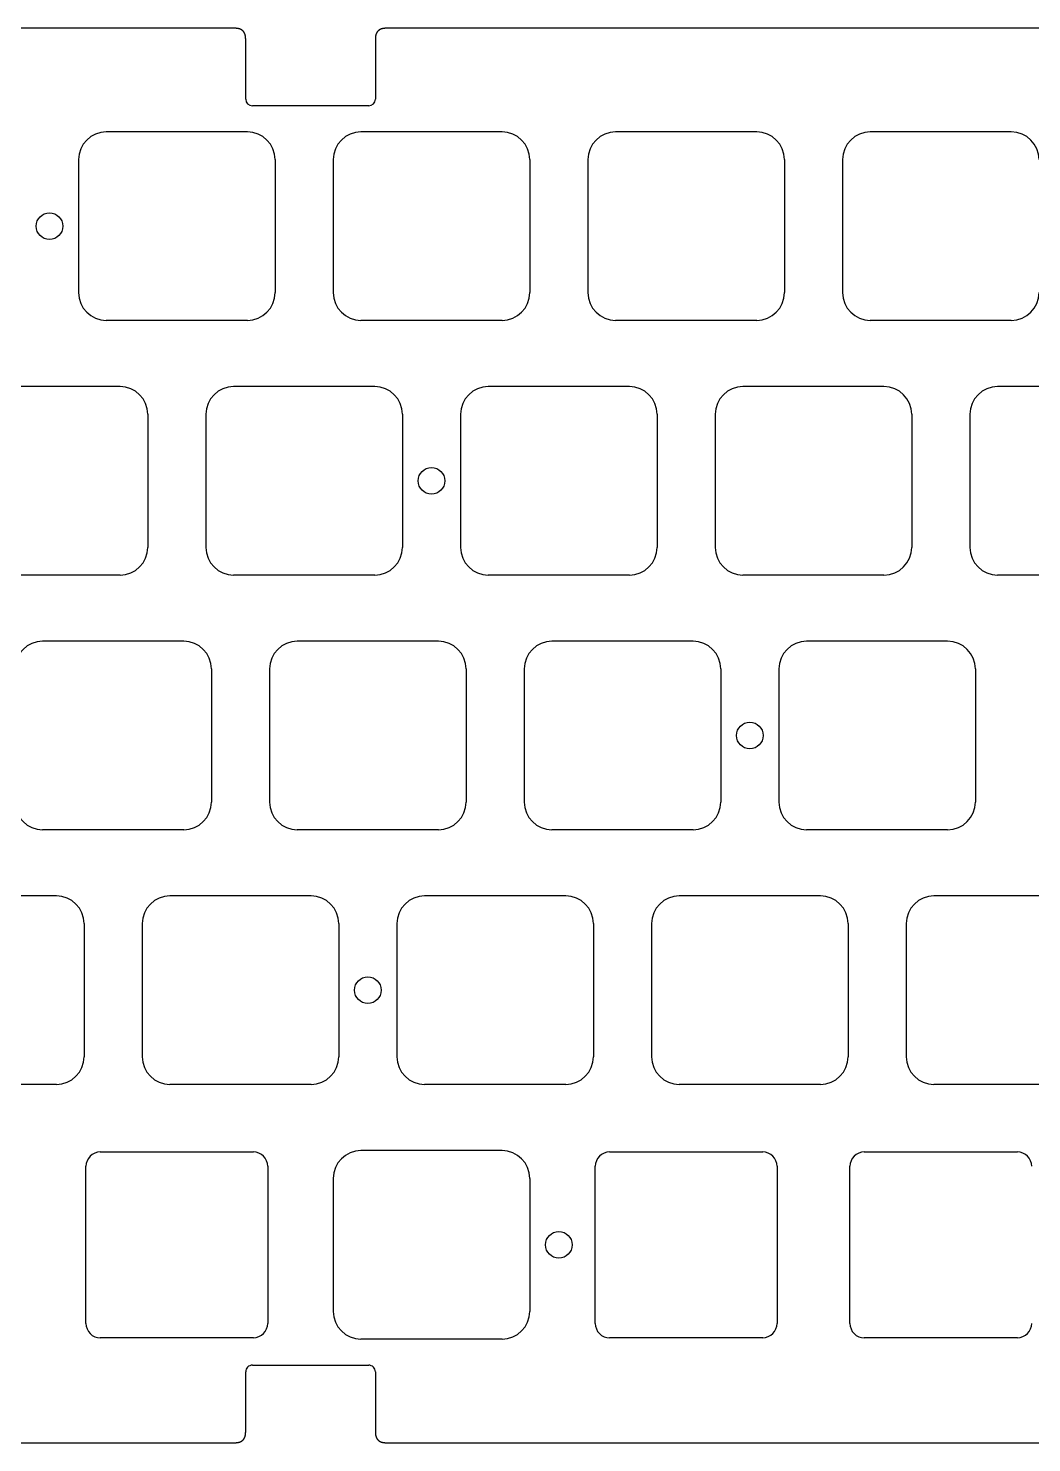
# Model space of a CAD drawing. Header units: millimetres. Extents: x -9 to 276, y -91 to 15.
# Drawn here: x 65.1 to 140.1, y -91 to 14.8 of the extents above; entities that cross this region are included whole.
import ezdxf

# ---------------------------------------------------------------- set-up
doc = ezdxf.new("R2010")
doc.units = ezdxf.units.MM
doc.layers.add('BLACK', color=7, linetype='CONTINUOUS')
doc.layers.add('Edge.Cuts', color=53, linetype='CONTINUOUS', true_color=0xc8a339)

msp = doc.modelspace()

# ---------------------------------------------------------------- linework, layer by layer
at = {"layer": 'BLACK', "linetype": 'Continuous'}
for p, q in [((70.475, -69.25), (81.925, -69.25)), ((100.525, -69.15), (89.974999, -69.15)), ((108.575, -69.25), (120.025, -69.25)), ((127.625, -69.25), (139.075, -69.25)), ((69.4, -82.075), (69.4, -70.325)), ((83, -70.325), (83, -82.075)), ((107.5, -82.075), (107.5, -70.325)), ((121.1, -70.325), (121.1, -82.075)), ((126.55, -82.075), (126.55, -70.325)), ((87.9, -71.225), (87.9, -81.175001)), ((102.6, -71.225), (102.6, -81.175)), ((81.925, -83.15), (70.475, -83.15)), ((100.525, -83.25), (89.975, -83.25)), ((120.025, -83.15), (108.575, -83.15)), ((139.075, -83.15), (127.625, -83.15))]:
    msp.add_line(p, q, dxfattribs=at)
at = {"layer": 'BLACK'}
msp.add_circle((104.775, -76.2), 1, dxfattribs=at)
for centre, radius, start, end in [((70.474999, -70.324999), 1.074999, 89.9999467, 180.0000533), ((81.925, -70.325), 1.075, 0, 90), ((89.975004, -71.225004), 2.075004, 90.00013806, 179.99988955), ((100.525, -71.225), 2.075, 0, 90), ((108.574999, -70.324999), 1.074999, 89.9999467, 180.0000533), ((120.025, -70.325), 1.075, 0, 90), ((127.624999, -70.324999), 1.074999, 89.9999467, 180.0000533), ((139.075, -70.325), 1.075, 0, 90), ((89.975002, -81.174998), 2.075002, 180.00008284, 269.99994478), ((100.525, -81.175), 2.075, 270, 0), ((70.474999, -82.075001), 1.074999, 179.9999467, 270.0000533), ((81.925, -82.075), 1.075, 270, 0), ((108.574999, -82.075001), 1.074999, 179.9999467, 270.0000533), ((120.025, -82.075), 1.075, 270, 0), ((127.624999, -82.075001), 1.074999, 179.9999467, 270.0000533), ((139.075, -82.075), 1.075, 270, 0)]:
    msp.add_arc(centre, radius, start, end, dxfattribs=at)
at = {"layer": 'Edge.Cuts', "linetype": 'CONTINUOUS'}
for p, q in [((80.549147, 14.8), (-2.451, 14.8)), ((80.556639, 14.799982), (80.549147, 14.8)), ((80.567794, 14.79989), (80.556639, 14.799982)), ((80.578832, 14.799719), (80.567794, 14.79989)), ((80.589753, 14.799471), (80.578832, 14.799719)), ((80.600558, 14.799146), (80.589753, 14.799471)), ((80.61125, 14.798746), (80.600558, 14.799146)), ((80.621828, 14.79827), (80.61125, 14.798746)), ((80.632294, 14.797719), (80.621828, 14.79827)), ((80.642649, 14.797096), (80.632294, 14.797719)), ((80.652894, 14.796399), (80.642649, 14.797096)), ((80.66303, 14.79563), (80.652894, 14.796399)), ((80.673058, 14.79479), (80.66303, 14.79563)), ((80.68298, 14.793879), (80.673058, 14.79479)), ((80.692795, 14.792898), (80.68298, 14.793879)), ((80.702507, 14.791848), (80.692795, 14.792898)), ((80.712114, 14.790729), (80.702507, 14.791848)), ((80.721619, 14.789543), (80.712114, 14.790729)), ((80.731022, 14.788289), (80.721619, 14.789543)), ((80.740325, 14.786968), (80.731022, 14.788289)), ((80.749528, 14.785582), (80.740325, 14.786968)), ((80.758632, 14.78413), (80.749528, 14.785582)), ((80.767639, 14.782613), (80.758632, 14.78413)), ((80.776549, 14.781032), (80.767639, 14.782613)), ((80.785364, 14.779387), (80.776549, 14.781032)), ((80.794084, 14.777679), (80.785364, 14.779387)), ((80.80271, 14.775909), (80.794084, 14.777679)), ((80.811244, 14.774076), (80.80271, 14.775909)), ((80.819686, 14.772182), (80.811244, 14.774076)), ((80.828037, 14.770227), (80.819686, 14.772182)), ((80.836299, 14.768212), (80.828037, 14.770227)), ((80.844471, 14.766136), (80.836299, 14.768212)), ((80.852555, 14.764001), (80.844471, 14.766136)), ((80.860552, 14.761806), (80.852555, 14.764001)), ((80.868463, 14.759553), (80.860552, 14.761806)), ((80.876289, 14.757242), (80.868463, 14.759553)), ((80.88403, 14.754872), (80.876289, 14.757242)), ((80.891688, 14.752446), (80.88403, 14.754872)), ((80.899263, 14.749961), (80.891688, 14.752446)), ((80.906756, 14.74742), (80.899263, 14.749961)), ((80.914168, 14.744823), (80.906756, 14.74742)), ((80.9215, 14.742169), (80.914168, 14.744823)), ((80.928753, 14.73946), (80.9215, 14.742169)), ((80.935927, 14.736695), (80.928753, 14.73946)), ((80.943023, 14.733874), (80.935927, 14.736695)), ((80.950043, 14.730999), (80.943023, 14.733874)), ((80.956987, 14.728069), (80.950043, 14.730999)), ((80.963855, 14.725084), (80.956987, 14.728069)), ((80.970649, 14.722045), (80.963855, 14.725084)), ((80.977368, 14.718951), (80.970649, 14.722045)), ((80.984015, 14.715804), (80.977368, 14.718951)), ((80.99059, 14.712603), (80.984015, 14.715804)), ((80.997093, 14.709348), (80.99059, 14.712603)), ((81.003525, 14.706039), (80.997093, 14.709348)), ((81.009887, 14.702677), (81.003525, 14.706039)), ((81.016179, 14.699261), (81.009887, 14.702677)), ((81.022403, 14.695792), (81.016179, 14.699261)), ((81.028559, 14.69227), (81.022403, 14.695792)), ((81.034647, 14.688695), (81.028559, 14.69227)), ((81.040668, 14.685066), (81.034647, 14.688695)), ((81.046624, 14.681385), (81.040668, 14.685066)), ((81.052513, 14.67765), (81.046624, 14.681385)), ((81.058338, 14.673862), (81.052513, 14.67765)), ((81.064098, 14.67002), (81.058338, 14.673862)), ((81.069795, 14.666125), (81.064098, 14.67002)), ((81.075428, 14.662177), (81.069795, 14.666125)), ((81.080998, 14.658175), (81.075428, 14.662177)), ((81.086507, 14.65412), (81.080998, 14.658175)), ((81.091954, 14.65001), (81.086507, 14.65412)), ((81.09734, 14.645847), (81.091954, 14.65001)), ((81.102665, 14.64163), (81.09734, 14.645847)), ((81.10793, 14.637359), (81.102665, 14.64163)), ((81.113135, 14.633033), (81.10793, 14.637359)), ((81.118281, 14.628652), (81.113135, 14.633033)), ((81.123369, 14.624216), (81.118281, 14.628652)), ((81.128398, 14.619726), (81.123369, 14.624216)), ((81.133369, 14.615179), (81.128398, 14.619726)), ((81.138282, 14.610578), (81.133369, 14.615179)), ((81.143138, 14.60592), (81.138282, 14.610578)), ((81.147938, 14.601206), (81.143138, 14.60592)), ((81.150317, 14.598827), (81.147938, 14.601206)), ((81.152681, 14.596435), (81.150317, 14.598827)), ((81.155031, 14.594028), (81.152681, 14.596435)), ((81.157368, 14.591607), (81.155031, 14.594028)), ((81.15969, 14.589171), (81.157368, 14.591607)), ((81.161999, 14.586722), (81.15969, 14.589171)), ((81.164294, 14.584257), (81.161999, 14.586722)), ((81.166574, 14.581779), (81.164294, 14.584257)), ((81.168841, 14.579285), (81.166574, 14.581779)), ((81.171094, 14.576778), (81.168841, 14.579285)), ((81.173334, 14.574255), (81.171094, 14.576778)), ((81.175559, 14.571718), (81.173334, 14.574255)), ((81.177772, 14.569166), (81.175559, 14.571718)), ((81.17997, 14.566599), (81.177772, 14.569166)), ((81.182155, 14.564018), (81.17997, 14.566599)), ((81.184326, 14.561421), (81.182155, 14.564018)), ((81.186483, 14.55881), (81.184326, 14.561421)), ((81.188627, 14.556184), (81.186483, 14.55881)), ((81.190758, 14.553542), (81.188627, 14.556184)), ((81.192874, 14.550885), (81.190758, 14.553542)), ((81.194978, 14.548213), (81.192874, 14.550885)), ((81.197068, 14.545526), (81.194978, 14.548213)), ((81.199145, 14.542823), (81.197068, 14.545526)), ((81.201207, 14.540106), (81.199145, 14.542823)), ((81.203258, 14.537372), (81.201207, 14.540106)), ((81.205293, 14.534624), (81.203258, 14.537372)), ((81.207317, 14.531859), (81.205293, 14.534624)), ((81.209326, 14.529079), (81.207317, 14.531859)), ((81.211322, 14.526283), (81.209326, 14.529079)), ((81.213305, 14.523472), (81.211322, 14.526283)), ((81.215275, 14.520644), (81.213305, 14.523472)), ((81.21723, 14.517801), (81.215275, 14.520644)), ((81.219174, 14.514941), (81.21723, 14.517801)), ((81.221103, 14.512066), (81.219174, 14.514941)), ((81.22302, 14.509174), (81.221103, 14.512066)), ((81.224922, 14.506267), (81.22302, 14.509174)), ((81.226812, 14.503342), (81.224922, 14.506267)), ((81.228688, 14.500402), (81.226812, 14.503342)), ((81.230552, 14.497444), (81.228688, 14.500402)), ((81.232401, 14.494472), (81.230552, 14.497444)), ((81.234238, 14.491481), (81.232401, 14.494472)), ((81.236061, 14.488475), (81.234238, 14.491481)), ((81.237872, 14.48545), (81.236061, 14.488475)), ((81.239668, 14.482411), (81.237872, 14.48545)), ((81.241452, 14.479352), (81.239668, 14.482411)), ((81.243221, 14.476279), (81.241452, 14.479352)), ((81.244979, 14.473187), (81.243221, 14.476279)), ((81.246722, 14.470079), (81.244979, 14.473187)), ((81.248452, 14.466952), (81.246722, 14.470079)), ((81.250169, 14.46381), (81.248452, 14.466952)), ((81.251873, 14.460648), (81.250169, 14.46381)), ((81.253562, 14.457471), (81.251873, 14.460648)), ((81.25524, 14.454274), (81.253562, 14.457471)), ((81.256903, 14.451062), (81.25524, 14.454274)), ((81.258554, 14.447829), (81.256903, 14.451062)), ((81.26019, 14.444582), (81.258554, 14.447829)), ((81.261814, 14.441313), (81.26019, 14.444582)), ((81.263423, 14.438029), (81.261814, 14.441313)), ((81.26502, 14.434724), (81.263423, 14.438029)), ((81.266602, 14.431405), (81.26502, 14.434724)), ((81.268172, 14.428063), (81.266602, 14.431405)), ((81.269727, 14.424706), (81.268172, 14.428063)), ((81.271271, 14.421328), (81.269727, 14.424706)), ((81.272799, 14.417934), (81.271271, 14.421328)), ((81.274315, 14.414518), (81.272799, 14.417934)), ((81.275815, 14.411087), (81.274315, 14.414518)), ((81.277304, 14.407633), (81.275815, 14.411087)), ((81.278778, 14.404164), (81.277304, 14.407633)), ((81.280239, 14.400672), (81.278778, 14.404164)), ((81.281685, 14.397165), (81.280239, 14.400672)), ((81.283119, 14.393635), (81.281685, 14.397165)), ((81.284538, 14.390089), (81.283119, 14.393635)), ((81.285944, 14.386519), (81.284538, 14.390089)), ((81.287335, 14.382934), (81.285944, 14.386519)), ((81.288713, 14.379326), (81.287335, 14.382934)), ((81.290076, 14.375701), (81.288713, 14.379326)), ((81.291427, 14.372053), (81.290076, 14.375701)), ((81.292762, 14.368388), (81.291427, 14.372053)), ((81.294085, 14.364699), (81.292762, 14.368388)), ((81.295391, 14.360995), (81.294085, 14.364699)), ((81.296686, 14.357265), (81.295391, 14.360995)), ((81.297964, 14.35352), (81.296686, 14.357265)), ((81.29923, 14.34975), (81.297964, 14.35352)), ((81.300481, 14.345963), (81.29923, 14.34975)), ((81.301718, 14.342151), (81.300481, 14.345963)), ((81.30294, 14.338323), (81.301718, 14.342151)), ((81.304148, 14.33447), (81.30294, 14.338323)), ((81.305341, 14.3306), (81.304148, 14.33447)), ((81.306521, 14.326703), (81.305341, 14.3306)), ((81.307684, 14.322791), (81.306521, 14.326703)), ((81.308835, 14.318852), (81.307684, 14.322791)), ((81.309969, 14.314897), (81.308835, 14.318852)), ((81.311091, 14.310914), (81.309969, 14.314897)), ((81.312196, 14.306916), (81.311091, 14.310914)), ((81.313287, 14.302889), (81.312196, 14.306916)), ((81.314363, 14.298847), (81.313287, 14.302889)), ((81.315425, 14.294777), (81.314363, 14.298847)), ((81.31647, 14.29069), (81.315425, 14.294777)), ((81.317502, 14.286575), (81.31647, 14.29069)), ((81.318517, 14.282444), (81.317502, 14.286575)), ((81.319519, 14.278284), (81.318517, 14.282444)), ((81.320504, 14.274107), (81.319519, 14.278284)), ((81.321475, 14.269902), (81.320504, 14.274107)), ((81.32243, 14.265679), (81.321475, 14.269902)), ((81.32337, 14.261428), (81.32243, 14.265679)), ((81.324293, 14.25716), (81.32337, 14.261428)), ((81.325203, 14.252861), (81.324293, 14.25716)), ((81.326095, 14.248546), (81.325203, 14.252861)), ((81.326973, 14.244201), (81.326095, 14.248546)), ((81.327834, 14.239839), (81.326973, 14.244201)), ((81.328681, 14.235447), (81.327834, 14.239839)), ((81.32951, 14.231037), (81.328681, 14.235447)), ((81.330325, 14.226596), (81.32951, 14.231037)), ((81.331123, 14.222139), (81.330325, 14.226596)), ((81.331905, 14.21765), (81.331123, 14.222139)), ((81.33267, 14.213143), (81.331905, 14.21765)), ((81.333421, 14.208605), (81.33267, 14.213143)), ((81.334153, 14.20405), (81.333421, 14.208605)), ((81.334871, 14.199462), (81.334153, 14.20405)), ((81.335571, 14.194857), (81.334871, 14.199462)), ((81.336255, 14.19022), (81.335571, 14.194857)), ((81.336922, 14.185565), (81.336255, 14.19022)), ((81.337573, 14.180877), (81.336922, 14.185565)), ((81.338206, 14.176171), (81.337573, 14.180877)), ((81.338824, 14.171432), (81.338206, 14.176171)), ((81.339423, 14.166676), (81.338824, 14.171432)), ((81.340006, 14.161885), (81.339423, 14.166676)), ((81.340572, 14.157077), (81.340006, 14.161885)), ((81.341121, 14.152235), (81.340572, 14.157077)), ((81.341652, 14.147374), (81.341121, 14.152235)), ((81.342166, 14.142479), (81.341652, 14.147374)), ((81.342662, 14.137566), (81.342166, 14.142479)), ((81.343142, 14.132618), (81.342662, 14.137566)), ((81.343603, 14.127651), (81.343142, 14.132618)), ((81.344047, 14.12265), (81.343603, 14.127651)), ((81.344473, 14.11763), (81.344047, 14.12265)), ((81.344881, 14.112574), (81.344473, 14.11763)), ((81.345271, 14.1075), (81.344881, 14.112574)), ((81.345643, 14.102389), (81.345271, 14.1075)), ((81.345996, 14.09726), (81.345643, 14.102389)), ((81.346332, 14.092095), (81.345996, 14.09726)), ((81.346649, 14.08691), (81.346332, 14.092095)), ((81.346948, 14.081689), (81.346649, 14.08691)), ((81.347228, 14.076449), (81.346948, 14.081689)), ((81.34749, 14.071171), (81.347228, 14.076449)), ((81.347732, 14.065874), (81.34749, 14.071171)), ((81.347956, 14.06054), (81.347732, 14.065874)), ((81.348161, 14.055186), (81.347956, 14.06054)), ((81.348347, 14.049794), (81.348161, 14.055186)), ((81.348514, 14.044383), (81.348347, 14.049794)), ((81.348661, 14.038933), (81.348514, 14.044383)), ((81.34879, 14.033464), (81.348661, 14.038933)), ((81.348898, 14.027956), (81.34879, 14.033464)), ((81.348988, 14.022428), (81.348898, 14.027956)), ((81.349057, 14.016861), (81.348988, 14.022428)), ((81.349107, 14.011274), (81.349057, 14.016861)), ((81.349137, 14.005647), (81.349107, 14.011274)), ((81.349147, 14), (81.349137, 14.005647)), ((81.349147, 9.5), (81.349147, 14)), ((91.050165, 14.007492), (91.050147, 14)), ((91.050147, 14), (91.050147, 9.5)), ((91.050257, 14.018647), (91.050165, 14.007492)), ((91.050428, 14.029685), (91.050257, 14.018647)), ((91.050676, 14.040606), (91.050428, 14.029685)), ((91.051001, 14.051411), (91.050676, 14.040606)), ((91.051401, 14.062103), (91.051001, 14.051411)), ((91.051877, 14.072681), (91.051401, 14.062103)), ((91.052428, 14.083147), (91.051877, 14.072681)), ((91.053051, 14.093502), (91.052428, 14.083147)), ((91.053748, 14.103747), (91.053051, 14.093502)), ((91.054517, 14.113883), (91.053748, 14.103747)), ((91.055357, 14.123911), (91.054517, 14.113883)), ((91.056268, 14.133833), (91.055357, 14.123911)), ((91.057249, 14.143648), (91.056268, 14.133833)), ((91.058299, 14.153359), (91.057249, 14.143648)), ((91.059418, 14.162967), (91.058299, 14.153359)), ((91.060604, 14.172472), (91.059418, 14.162967)), ((91.061858, 14.181875), (91.060604, 14.172472)), ((91.063179, 14.191177), (91.061858, 14.181875)), ((91.064565, 14.20038), (91.063179, 14.191177)), ((91.066017, 14.209485), (91.064565, 14.20038)), ((91.067534, 14.218492), (91.066017, 14.209485)), ((91.069115, 14.227402), (91.067534, 14.218492)), ((91.07076, 14.236217), (91.069115, 14.227402)), ((91.072468, 14.244937), (91.07076, 14.236217)), ((91.074238, 14.253563), (91.072468, 14.244937)), ((91.076071, 14.262097), (91.074238, 14.253563)), ((91.077965, 14.270539), (91.076071, 14.262097)), ((91.07992, 14.27889), (91.077965, 14.270539)), ((91.081935, 14.287151), (91.07992, 14.27889)), ((91.084011, 14.295324), (91.081935, 14.287151)), ((91.086146, 14.303408), (91.084011, 14.295324)), ((91.088341, 14.311405), (91.086146, 14.303408)), ((91.090594, 14.319316), (91.088341, 14.311405)), ((91.092905, 14.327142), (91.090594, 14.319316)), ((91.095275, 14.334883), (91.092905, 14.327142)), ((91.097702, 14.342541), (91.095275, 14.334883)), ((91.100186, 14.350116), (91.097702, 14.342541)), ((91.102727, 14.357609), (91.100186, 14.350116)), ((91.105324, 14.365021), (91.102727, 14.357609)), ((91.107978, 14.372353), (91.105324, 14.365021)), ((91.110687, 14.379606), (91.107978, 14.372353)), ((91.113452, 14.38678), (91.110687, 14.379606)), ((91.116273, 14.393876), (91.113452, 14.38678)), ((91.119148, 14.400896), (91.116273, 14.393876)), ((91.122078, 14.407839), (91.119148, 14.400896)), ((91.125063, 14.414708), (91.122078, 14.407839)), ((91.128102, 14.421501), (91.125063, 14.414708)), ((91.131196, 14.428221), (91.128102, 14.421501)), ((91.134343, 14.434868), (91.131196, 14.428221)), ((91.137545, 14.441443), (91.134343, 14.434868)), ((91.1408, 14.447946), (91.137545, 14.441443)), ((91.144108, 14.454378), (91.1408, 14.447946)), ((91.14747, 14.46074), (91.144108, 14.454378)), ((91.150886, 14.467032), (91.14747, 14.46074)), ((91.154355, 14.473256), (91.150886, 14.467032)), ((91.157877, 14.479412), (91.154355, 14.473256)), ((91.161452, 14.4855), (91.157877, 14.479412)), ((91.165081, 14.491521), (91.161452, 14.4855)), ((91.168762, 14.497476), (91.165081, 14.491521)), ((91.172497, 14.503366), (91.168762, 14.497476)), ((91.176286, 14.509191), (91.172497, 14.503366)), ((91.180127, 14.514951), (91.176286, 14.509191)), ((91.184022, 14.520647), (91.180127, 14.514951)), ((91.18797, 14.526281), (91.184022, 14.520647)), ((91.191972, 14.531851), (91.18797, 14.526281)), ((91.196028, 14.53736), (91.191972, 14.531851)), ((91.200137, 14.542807), (91.196028, 14.53736)), ((91.2043, 14.548192), (91.200137, 14.542807)), ((91.208517, 14.553518), (91.2043, 14.548192)), ((91.212789, 14.558783), (91.208517, 14.553518)), ((91.217115, 14.563988), (91.212789, 14.558783)), ((91.221495, 14.569134), (91.217115, 14.563988)), ((91.225931, 14.574221), (91.221495, 14.569134)), ((91.230422, 14.57925), (91.225931, 14.574221)), ((91.234968, 14.584221), (91.230422, 14.57925)), ((91.23957, 14.589135), (91.234968, 14.584221)), ((91.244227, 14.593991), (91.23957, 14.589135)), ((91.248942, 14.598791), (91.244227, 14.593991)), ((91.25132, 14.601169), (91.248942, 14.598791)), ((91.253713, 14.603534), (91.25132, 14.601169)), ((91.256119, 14.605884), (91.253713, 14.603534)), ((91.25854, 14.608221), (91.256119, 14.605884)), ((91.260976, 14.610543), (91.25854, 14.608221)), ((91.263426, 14.612852), (91.260976, 14.610543)), ((91.26589, 14.615146), (91.263426, 14.612852)), ((91.268369, 14.617427), (91.26589, 14.615146)), ((91.270862, 14.619694), (91.268369, 14.617427)), ((91.27337, 14.621947), (91.270862, 14.619694)), ((91.275892, 14.624187), (91.27337, 14.621947)), ((91.278429, 14.626412), (91.275892, 14.624187)), ((91.280981, 14.628625), (91.278429, 14.626412)), ((91.283548, 14.630823), (91.280981, 14.628625)), ((91.28613, 14.633008), (91.283548, 14.630823)), ((91.288726, 14.635178), (91.28613, 14.633008)), ((91.291338, 14.637336), (91.288726, 14.635178)), ((91.293964, 14.63948), (91.291338, 14.637336)), ((91.296606, 14.641611), (91.293964, 14.63948)), ((91.299262, 14.643727), (91.296606, 14.641611)), ((91.301934, 14.645831), (91.299262, 14.643727)), ((91.304621, 14.647921), (91.301934, 14.645831)), ((91.307324, 14.649998), (91.304621, 14.647921)), ((91.310041, 14.65206), (91.307324, 14.649998)), ((91.312775, 14.65411), (91.310041, 14.65206)), ((91.315523, 14.656146), (91.312775, 14.65411)), ((91.318288, 14.65817), (91.315523, 14.656146)), ((91.321068, 14.660179), (91.318288, 14.65817)), ((91.323864, 14.662175), (91.321068, 14.660179)), ((91.326675, 14.664158), (91.323864, 14.662175)), ((91.329503, 14.666128), (91.326675, 14.664158)), ((91.332346, 14.668083), (91.329503, 14.666128)), ((91.335206, 14.670027), (91.332346, 14.668083)), ((91.338081, 14.671956), (91.335206, 14.670027)), ((91.340973, 14.673873), (91.338081, 14.671956)), ((91.34388, 14.675775), (91.340973, 14.673873)), ((91.346805, 14.677665), (91.34388, 14.675775)), ((91.349745, 14.679541), (91.346805, 14.677665)), ((91.352703, 14.681405), (91.349745, 14.679541)), ((91.355675, 14.683254), (91.352703, 14.681405)), ((91.358667, 14.685091), (91.355675, 14.683254)), ((91.361672, 14.686914), (91.358667, 14.685091)), ((91.364697, 14.688725), (91.361672, 14.686914)), ((91.367736, 14.690521), (91.364697, 14.688725)), ((91.370795, 14.692305), (91.367736, 14.690521)), ((91.373868, 14.694074), (91.370795, 14.692305)), ((91.376961, 14.695832), (91.373868, 14.694074)), ((91.380068, 14.697574), (91.376961, 14.695832)), ((91.383195, 14.699305), (91.380068, 14.697574)), ((91.386337, 14.701022), (91.383195, 14.699305)), ((91.389499, 14.702726), (91.386337, 14.701022)), ((91.392676, 14.704415), (91.389499, 14.702726)), ((91.395873, 14.706093), (91.392676, 14.704415)), ((91.399085, 14.707756), (91.395873, 14.706093)), ((91.402318, 14.709407), (91.399085, 14.707756)), ((91.405566, 14.711043), (91.402318, 14.709407)), ((91.408834, 14.712667), (91.405566, 14.711043)), ((91.412118, 14.714276), (91.408834, 14.712667)), ((91.415423, 14.715873), (91.412118, 14.714276)), ((91.418743, 14.717455), (91.415423, 14.715873)), ((91.422084, 14.719025), (91.418743, 14.717455)), ((91.425441, 14.72058), (91.422084, 14.719025)), ((91.42882, 14.722123), (91.425441, 14.72058)), ((91.432213, 14.723651), (91.42882, 14.722123)), ((91.435629, 14.725168), (91.432213, 14.723651)), ((91.43906, 14.726668), (91.435629, 14.725168)), ((91.442514, 14.728157), (91.43906, 14.726668)), ((91.445983, 14.729631), (91.442514, 14.728157)), ((91.449475, 14.731092), (91.445983, 14.729631)), ((91.452982, 14.732538), (91.449475, 14.731092)), ((91.456513, 14.733972), (91.452982, 14.732538)), ((91.460059, 14.73539), (91.456513, 14.733972)), ((91.463628, 14.736797), (91.460059, 14.73539)), ((91.467213, 14.738188), (91.463628, 14.736797)), ((91.470822, 14.739566), (91.467213, 14.738188)), ((91.474446, 14.740929), (91.470822, 14.739566)), ((91.478095, 14.74228), (91.474446, 14.740929)), ((91.481759, 14.743615), (91.478095, 14.74228)), ((91.485448, 14.744937), (91.481759, 14.743615)), ((91.489152, 14.746244), (91.485448, 14.744937)), ((91.492882, 14.747539), (91.489152, 14.746244)), ((91.496627, 14.748817), (91.492882, 14.747539)), ((91.500398, 14.750083), (91.496627, 14.748817)), ((91.504184, 14.751334), (91.500398, 14.750083)), ((91.507996, 14.752571), (91.504184, 14.751334)), ((91.511824, 14.753793), (91.507996, 14.752571)), ((91.515678, 14.755001), (91.511824, 14.753793)), ((91.519548, 14.756194), (91.515678, 14.755001)), ((91.523444, 14.757374), (91.519548, 14.756194)), ((91.527356, 14.758537), (91.523444, 14.757374)), ((91.531296, 14.759688), (91.527356, 14.758537)), ((91.535251, 14.760822), (91.531296, 14.759688)), ((91.539233, 14.761944), (91.535251, 14.760822)), ((91.543232, 14.763049), (91.539233, 14.761944)), ((91.547258, 14.76414), (91.543232, 14.763049)), ((91.5513, 14.765216), (91.547258, 14.76414)), ((91.555371, 14.766278), (91.5513, 14.765216)), ((91.559457, 14.767323), (91.555371, 14.766278)), ((91.563572, 14.768355), (91.559457, 14.767323)), ((91.567703, 14.76937), (91.563572, 14.768355)), ((91.571863, 14.770372), (91.567703, 14.76937)), ((91.57604, 14.771357), (91.571863, 14.770372)), ((91.580246, 14.772328), (91.57604, 14.771357)), ((91.584468, 14.773283), (91.580246, 14.772328)), ((91.588719, 14.774223), (91.584468, 14.773283)), ((91.592988, 14.775146), (91.588719, 14.774223)), ((91.597286, 14.776056), (91.592988, 14.775146)), ((91.601601, 14.776948), (91.597286, 14.776056)), ((91.605946, 14.777826), (91.601601, 14.776948)), ((91.610308, 14.778687), (91.605946, 14.777826)), ((91.614701, 14.779534), (91.610308, 14.778687)), ((91.61911, 14.780363), (91.614701, 14.779534)), ((91.623551, 14.781178), (91.61911, 14.780363)), ((91.628009, 14.781976), (91.623551, 14.781178)), ((91.632498, 14.782758), (91.628009, 14.781976)), ((91.637004, 14.783523), (91.632498, 14.782758)), ((91.641542, 14.784274), (91.637004, 14.783523)), ((91.646097, 14.785006), (91.641542, 14.784274)), ((91.650685, 14.785724), (91.646097, 14.785006)), ((91.65529, 14.786424), (91.650685, 14.785724)), ((91.659927, 14.787108), (91.65529, 14.786424)), ((91.664582, 14.787775), (91.659927, 14.787108)), ((91.66927, 14.788426), (91.664582, 14.787775)), ((91.673976, 14.789059), (91.66927, 14.788426)), ((91.678715, 14.789677), (91.673976, 14.789059)), ((91.683472, 14.790276), (91.678715, 14.789677)), ((91.688262, 14.790859), (91.683472, 14.790276)), ((91.69307, 14.791425), (91.688262, 14.790859)), ((91.697913, 14.791974), (91.69307, 14.791425)), ((91.702773, 14.792505), (91.697913, 14.791974)), ((91.707668, 14.793019), (91.702773, 14.792505)), ((91.712581, 14.793515), (91.707668, 14.793019)), ((91.717529, 14.793995), (91.712581, 14.793515)), ((91.722496, 14.794456), (91.717529, 14.793995)), ((91.727497, 14.7949), (91.722496, 14.794456)), ((91.732517, 14.795326), (91.727497, 14.7949)), ((91.737573, 14.795734), (91.732517, 14.795326)), ((91.742647, 14.796124), (91.737573, 14.795734)), ((91.747758, 14.796496), (91.742647, 14.796124)), ((91.752887, 14.796849), (91.747758, 14.796496)), ((91.758052, 14.797185), (91.752887, 14.796849)), ((91.763237, 14.797502), (91.758052, 14.797185)), ((91.768458, 14.797801), (91.763237, 14.797502)), ((91.773699, 14.798081), (91.768458, 14.797801)), ((91.778976, 14.798343), (91.773699, 14.798081)), ((91.784273, 14.798585), (91.778976, 14.798343)), ((91.789607, 14.798809), (91.784273, 14.798585)), ((91.794961, 14.799014), (91.789607, 14.798809)), ((91.800353, 14.7992), (91.794961, 14.799014)), ((91.805764, 14.799367), (91.800353, 14.7992)), ((91.811214, 14.799514), (91.805764, 14.799367)), ((91.816683, 14.799643), (91.811214, 14.799514)), ((91.822191, 14.799751), (91.816683, 14.799643)), ((91.827719, 14.799841), (91.822191, 14.799751)), ((91.833286, 14.79991), (91.827719, 14.799841)), ((91.838873, 14.79996), (91.833286, 14.79991)), ((91.8445, 14.79999), (91.838873, 14.79996)), ((91.850147, 14.8), (91.8445, 14.79999)), ((174.849852, 14.8), (91.850147, 14.8)), ((90.550147, 9), (81.849147, 9)), ((81.475, 7.05), (70.925, 7.05)), ((100.525, 7.05), (89.975, 7.05)), ((119.575, 7.05), (109.025, 7.05)), ((138.625, 7.05), (128.075, 7.05)), ((68.85, 4.975), (68.85, -4.975)), ((83.55, 4.975), (83.55, -4.975)), ((87.9, 4.975), (87.9, -4.975)), ((102.6, 4.975), (102.6, -4.975)), ((106.95, 4.975), (106.95, -4.975)), ((121.65, 4.975), (121.65, -4.975)), ((126, 4.975), (126, -4.975)), ((81.475, -7.05), (70.925, -7.05)), ((100.525, -7.05), (89.975, -7.05)), ((119.575, -7.05), (109.025, -7.05)), ((138.625, -7.05), (128.075, -7.05)), ((71.95, -12), (61.4, -12)), ((91, -12), (80.45, -12)), ((110.05, -12), (99.5, -12)), ((129.1, -12), (118.55, -12)), ((148.15, -12), (137.6, -12)), ((74.025, -14.075), (74.025, -24.025)), ((78.375, -14.075), (78.375, -24.025)), ((93.075, -14.075), (93.075, -24.025)), ((97.425, -14.075), (97.425, -24.025)), ((112.125, -14.075), (112.125, -24.025)), ((116.475, -14.075), (116.475, -24.025)), ((131.175, -14.075), (131.175, -24.025)), ((135.525, -14.075), (135.525, -24.025)), ((71.95, -26.1), (61.4, -26.1)), ((91, -26.1), (80.45, -26.1)), ((110.05, -26.1), (99.5, -26.1)), ((129.1, -26.1), (118.55, -26.1)), ((148.15, -26.1), (137.6, -26.1)), ((76.7125, -31.05), (66.1625, -31.05)), ((95.7625, -31.05), (85.2125, -31.05)), ((114.8125, -31.05), (104.2625, -31.05)), ((133.8625, -31.05), (123.3125, -31.05)), ((78.7875, -33.125), (78.7875, -43.075)), ((83.1375, -33.125), (83.1375, -43.075)), ((97.8375, -33.125), (97.8375, -43.075)), ((102.1875, -33.125), (102.1875, -43.075)), ((116.8875, -33.125), (116.8875, -43.075)), ((121.2375, -33.125), (121.2375, -43.075)), ((135.9375, -33.125), (135.9375, -43.075)), ((76.7125, -45.15), (66.1625, -45.15)), ((95.7625, -45.15), (85.2125, -45.15)), ((114.8125, -45.15), (104.2625, -45.15)), ((133.8625, -45.15), (123.3125, -45.15)), ((67.1875, -50.1), (56.6375, -50.1)), ((86.2375, -50.1), (75.6875, -50.1)), ((105.2875, -50.1), (94.7375, -50.1)), ((124.3375, -50.1), (113.7875, -50.1)), ((143.3875, -50.1), (132.8375, -50.1)), ((69.2625, -52.175), (69.2625, -62.125)), ((73.6125, -52.175), (73.6125, -62.125)), ((88.3125, -52.175), (88.3125, -62.125)), ((92.6625, -52.175), (92.6625, -62.125)), ((107.3625, -52.175), (107.3625, -62.125)), ((111.7125, -52.175), (111.7125, -62.125)), ((126.4125, -52.175), (126.4125, -62.125)), ((130.7625, -52.175), (130.7625, -62.125)), ((67.1875, -64.2), (56.6375, -64.2)), ((86.2375, -64.2), (75.6875, -64.2)), ((105.2875, -64.2), (94.7375, -64.2)), ((124.3375, -64.2), (113.7875, -64.2)), ((143.3875, -64.2), (132.8375, -64.2)), ((81.849147, -85.199997), (90.550147, -85.199997)), ((81.349147, -90.199997), (81.349147, -85.699997)), ((91.050147, -85.699997), (91.050147, -90.199997)), ((80.730024, -90.988423), (80.734712, -90.987772)), ((80.734712, -90.987772), (80.739367, -90.987105)), ((80.739367, -90.987105), (80.744004, -90.986421)), ((80.744004, -90.986421), (80.748609, -90.985721)), ((80.748609, -90.985721), (80.753197, -90.985003)), ((80.753197, -90.985003), (80.757752, -90.984271)), ((80.757752, -90.984271), (80.76229, -90.98352)), ((80.76229, -90.98352), (80.766797, -90.982755)), ((80.766797, -90.982755), (80.771286, -90.981973)), ((80.771286, -90.981973), (80.775743, -90.981175)), ((80.775743, -90.981175), (80.780184, -90.98036)), ((80.780184, -90.98036), (80.784594, -90.979531)), ((80.784594, -90.979531), (80.788986, -90.978684)), ((80.788986, -90.978684), (80.793348, -90.977823)), ((80.793348, -90.977823), (80.797693, -90.976945)), ((80.797693, -90.976945), (80.802008, -90.976053)), ((80.802008, -90.976053), (80.806306, -90.975143)), ((80.806306, -90.975143), (80.810575, -90.97422)), ((80.810575, -90.97422), (80.814826, -90.97328)), ((80.814826, -90.97328), (80.819049, -90.972325)), ((80.819049, -90.972325), (80.823254, -90.971354)), ((80.823254, -90.971354), (80.827431, -90.970369)), ((80.827431, -90.970369), (80.831591, -90.969367)), ((80.831591, -90.969367), (80.835722, -90.968352)), ((80.835722, -90.968352), (80.839837, -90.96732)), ((80.839837, -90.96732), (80.843924, -90.966275)), ((80.843924, -90.966275), (80.847994, -90.965213)), ((80.847994, -90.965213), (80.852036, -90.964137)), ((80.852036, -90.964137), (80.856063, -90.963046)), ((80.856063, -90.963046), (80.860061, -90.961941)), ((80.860061, -90.961941), (80.864044, -90.960819)), ((80.864044, -90.960819), (80.867999, -90.959685)), ((80.867999, -90.959685), (80.871938, -90.958534)), ((80.871938, -90.958534), (80.87585, -90.957371)), ((80.87585, -90.957371), (80.879747, -90.956191)), ((80.879747, -90.956191), (80.883617, -90.954998)), ((80.883617, -90.954998), (80.88747, -90.95379)), ((80.88747, -90.95379), (80.891298, -90.952568)), ((80.891298, -90.952568), (80.89511, -90.951331)), ((80.89511, -90.951331), (80.898897, -90.95008)), ((80.898897, -90.95008), (80.902667, -90.948814)), ((80.902667, -90.948814), (80.906412, -90.947536)), ((80.906412, -90.947536), (80.910142, -90.946241)), ((80.910142, -90.946241), (80.913846, -90.944935)), ((80.913846, -90.944935), (80.917535, -90.943612)), ((80.917535, -90.943612), (80.9212, -90.942277)), ((80.9212, -90.942277), (80.924848, -90.940926)), ((80.924848, -90.940926), (80.928473, -90.939563)), ((80.928473, -90.939563), (80.932081, -90.938185)), ((80.932081, -90.938185), (80.935666, -90.936794)), ((80.935666, -90.936794), (80.939236, -90.935388)), ((80.939236, -90.935388), (80.942782, -90.933969)), ((80.942782, -90.933969), (80.946312, -90.932535)), ((80.946312, -90.932535), (80.949819, -90.931089)), ((80.949819, -90.931089), (80.953311, -90.929628)), ((80.953311, -90.929628), (80.95678, -90.928154)), ((80.95678, -90.928154), (80.960234, -90.926665)), ((80.960234, -90.926665), (80.963665, -90.925165)), ((80.963665, -90.925165), (80.967081, -90.923649)), ((80.967081, -90.923649), (80.970475, -90.922121)), ((80.970475, -90.922121), (80.973853, -90.920577)), ((80.973853, -90.920577), (80.97721, -90.919022)), ((80.97721, -90.919022), (80.980552, -90.917452)), ((80.980552, -90.917452), (80.983871, -90.91587)), ((80.983871, -90.91587), (80.987176, -90.914273)), ((80.987176, -90.914273), (80.99046, -90.912664)), ((80.99046, -90.912664), (80.993729, -90.91104)), ((80.993729, -90.91104), (80.996976, -90.909404)), ((80.996976, -90.909404), (81.000209, -90.907753)), ((81.000209, -90.907753), (81.003421, -90.90609)), ((81.003421, -90.90609), (81.006618, -90.904412)), ((81.006618, -90.904412), (81.009795, -90.902723)), ((81.009795, -90.902723), (81.012957, -90.901019)), ((81.012957, -90.901019), (81.016099, -90.899302)), ((81.016099, -90.899302), (81.019226, -90.897572)), ((81.019226, -90.897572), (81.022334, -90.895829)), ((81.022334, -90.895829), (81.025426, -90.894071)), ((81.025426, -90.894071), (81.028499, -90.892302)), ((81.028499, -90.892302), (81.031558, -90.890518)), ((81.031558, -90.890518), (81.034597, -90.888722)), ((81.034597, -90.888722), (81.037622, -90.886911)), ((81.037622, -90.886911), (81.040628, -90.885088)), ((81.040628, -90.885088), (81.043619, -90.883251)), ((81.043619, -90.883251), (81.046591, -90.881402)), ((81.046591, -90.881402), (81.049549, -90.879538)), ((81.049549, -90.879538), (81.052489, -90.877662)), ((81.052489, -90.877662), (81.055414, -90.875772)), ((81.055414, -90.875772), (81.058321, -90.87387)), ((81.058321, -90.87387), (81.061213, -90.871953)), ((81.061213, -90.871953), (81.064088, -90.870024)), ((81.064088, -90.870024), (81.066948, -90.86808)), ((81.066948, -90.86808), (81.069791, -90.866125)), ((81.069791, -90.866125), (81.072619, -90.864155)), ((81.072619, -90.864155), (81.07543, -90.862172)), ((81.07543, -90.862172), (81.078226, -90.860176)), ((81.078226, -90.860176), (81.081006, -90.858167)), ((81.081006, -90.858167), (81.083771, -90.856143)), ((81.083771, -90.856143), (81.086519, -90.854108)), ((81.086519, -90.854108), (81.089253, -90.852057)), ((81.089253, -90.852057), (81.09197, -90.849995)), ((81.09197, -90.849995), (81.094673, -90.847918)), ((81.094673, -90.847918), (81.09736, -90.845828)), ((81.09736, -90.845828), (81.100032, -90.843724)), ((81.100032, -90.843724), (81.102689, -90.841608)), ((81.102689, -90.841608), (81.105331, -90.839477)), ((81.105331, -90.839477), (81.107957, -90.837333)), ((81.107957, -90.837333), (81.110568, -90.835176)), ((81.110568, -90.835176), (81.113165, -90.833005)), ((81.113165, -90.833005), (81.115746, -90.83082)), ((81.115746, -90.83082), (81.118313, -90.828622)), ((81.118313, -90.828622), (81.120865, -90.826409)), ((81.120865, -90.826409), (81.123402, -90.824184)), ((81.123402, -90.824184), (81.125925, -90.821944)), ((81.125925, -90.821944), (81.128432, -90.819691)), ((81.128432, -90.819691), (81.130926, -90.817424)), ((81.130926, -90.817424), (81.133404, -90.815144)), ((81.133404, -90.815144), (81.135869, -90.812849)), ((81.135869, -90.812849), (81.138318, -90.81054)), ((81.138318, -90.81054), (81.140754, -90.808218)), ((81.140754, -90.808218), (81.143175, -90.805881)), ((81.143175, -90.805881), (81.145582, -90.803531)), ((81.145582, -90.803531), (81.147974, -90.801167)), ((81.147974, -90.801167), (81.150353, -90.798788)), ((81.150353, -90.798788), (81.155067, -90.793988)), ((81.155067, -90.793988), (81.159725, -90.789132)), ((81.159725, -90.789132), (81.164326, -90.784219)), ((81.164326, -90.784219), (81.168873, -90.779248)), ((81.168873, -90.779248), (81.173363, -90.774219)), ((81.173363, -90.774219), (81.177799, -90.769131)), ((81.177799, -90.769131), (81.18218, -90.763985)), ((81.18218, -90.763985), (81.186506, -90.75878)), ((81.186506, -90.75878), (81.190777, -90.753515)), ((81.190777, -90.753515), (81.194994, -90.74819)), ((81.194994, -90.74819), (81.199157, -90.742804)), ((81.199157, -90.742804), (81.203267, -90.737357)), ((81.203267, -90.737357), (81.207322, -90.731849)), ((81.207322, -90.731849), (81.211324, -90.726278)), ((81.211324, -90.726278), (81.215272, -90.720645)), ((81.215272, -90.720645), (81.219167, -90.714948)), ((81.219167, -90.714948), (81.223009, -90.709188)), ((81.223009, -90.709188), (81.226797, -90.703363)), ((81.226797, -90.703363), (81.230532, -90.697474)), ((81.230532, -90.697474), (81.234213, -90.691518)), ((81.234213, -90.691518), (81.237842, -90.685497)), ((81.237842, -90.685497), (81.241417, -90.679409)), ((81.241417, -90.679409), (81.244939, -90.673253)), ((81.244939, -90.673253), (81.248408, -90.667029)), ((81.248408, -90.667029), (81.251824, -90.660737)), ((81.251824, -90.660737), (81.255186, -90.654375)), ((81.255186, -90.654375), (81.258495, -90.647943)), ((81.258495, -90.647943), (81.26175, -90.64144)), ((81.26175, -90.64144), (81.264951, -90.634865)), ((81.264951, -90.634865), (81.268098, -90.628218)), ((81.268098, -90.628218), (81.271192, -90.621499)), ((81.271192, -90.621499), (81.274231, -90.614705)), ((81.274231, -90.614705), (81.277216, -90.607837)), ((81.277216, -90.607837), (81.280146, -90.600893)), ((81.280146, -90.600893), (81.283021, -90.593873)), ((81.283021, -90.593873), (81.285842, -90.586777)), ((81.285842, -90.586777), (81.288607, -90.579603)), ((81.288607, -90.579603), (81.291316, -90.57235)), ((81.291316, -90.57235), (81.29397, -90.565018)), ((81.29397, -90.565018), (81.296567, -90.557606)), ((81.296567, -90.557606), (81.299108, -90.550113)), ((81.299108, -90.550113), (81.301593, -90.542538)), ((81.301593, -90.542538), (81.304019, -90.53488)), ((81.304019, -90.53488), (81.306389, -90.527139)), ((81.306389, -90.527139), (81.3087, -90.519313)), ((81.3087, -90.519313), (81.310953, -90.511402)), ((81.310953, -90.511402), (81.313148, -90.503405)), ((81.313148, -90.503405), (81.315283, -90.495321)), ((81.315283, -90.495321), (81.317359, -90.487149)), ((81.317359, -90.487149), (81.319374, -90.478887)), ((81.319374, -90.478887), (81.321329, -90.470536)), ((81.321329, -90.470536), (81.323223, -90.462094)), ((81.323223, -90.462094), (81.325056, -90.45356)), ((81.325056, -90.45356), (81.326826, -90.444934)), ((81.326826, -90.444934), (81.328534, -90.436214)), ((81.328534, -90.436214), (81.330179, -90.427399)), ((81.330179, -90.427399), (81.33176, -90.418489)), ((81.33176, -90.418489), (81.333277, -90.409482)), ((81.333277, -90.409482), (81.334729, -90.400378)), ((81.334729, -90.400378), (81.336115, -90.391175)), ((81.336115, -90.391175), (81.337436, -90.381872)), ((81.337436, -90.381872), (81.33869, -90.372469)), ((81.33869, -90.372469), (81.339876, -90.362964)), ((81.339876, -90.362964), (81.340995, -90.353357)), ((81.340995, -90.353357), (81.342045, -90.343646)), ((81.342045, -90.343646), (81.343026, -90.33383)), ((81.343026, -90.33383), (81.343937, -90.323908)), ((81.343937, -90.323908), (81.344777, -90.31388)), ((81.344777, -90.31388), (81.345546, -90.303744)), ((81.345546, -90.303744), (81.346243, -90.293499)), ((81.346243, -90.293499), (81.346866, -90.283144)), ((81.346866, -90.283144), (81.347417, -90.272678)), ((81.347417, -90.272678), (81.347893, -90.2621)), ((81.347893, -90.2621), (81.348293, -90.251408)), ((81.348293, -90.251408), (81.348618, -90.240603)), ((81.348618, -90.240603), (81.348866, -90.229682)), ((81.348866, -90.229682), (81.349037, -90.218644)), ((81.349037, -90.218644), (81.349129, -90.207489)), ((81.349129, -90.207489), (81.349147, -90.199997)), ((91.050147, -90.199997), (91.050157, -90.205644)), ((91.050157, -90.205644), (91.050187, -90.211271)), ((91.050187, -90.211271), (91.050237, -90.216858)), ((91.050237, -90.216858), (91.050306, -90.222425)), ((91.050306, -90.222425), (91.050396, -90.227953)), ((91.050396, -90.227953), (91.050504, -90.233461)), ((91.050504, -90.233461), (91.050633, -90.23893)), ((91.050633, -90.23893), (91.05078, -90.24438)), ((91.05078, -90.24438), (91.050947, -90.249791)), ((91.050947, -90.249791), (91.051133, -90.255183)), ((91.051133, -90.255183), (91.051338, -90.260537)), ((91.051338, -90.260537), (91.051562, -90.265871)), ((91.051562, -90.265871), (91.051804, -90.271168)), ((91.051804, -90.271168), (91.052066, -90.276445)), ((91.052066, -90.276445), (91.052346, -90.281686)), ((91.052346, -90.281686), (91.052645, -90.286907)), ((91.052645, -90.286907), (91.052962, -90.292092)), ((91.052962, -90.292092), (91.053298, -90.297257)), ((91.053298, -90.297257), (91.053651, -90.302386)), ((91.053651, -90.302386), (91.054023, -90.307497)), ((91.054023, -90.307497), (91.054413, -90.312571)), ((91.054413, -90.312571), (91.054821, -90.317627)), ((91.054821, -90.317627), (91.055247, -90.322647)), ((91.055247, -90.322647), (91.055691, -90.327648)), ((91.055691, -90.327648), (91.056152, -90.332615)), ((91.056152, -90.332615), (91.056632, -90.337563)), ((91.056632, -90.337563), (91.057128, -90.342476)), ((91.057128, -90.342476), (91.057642, -90.347371)), ((91.057642, -90.347371), (91.058173, -90.352231)), ((91.058173, -90.352231), (91.058722, -90.357074)), ((91.058722, -90.357074), (91.059288, -90.361882)), ((91.059288, -90.361882), (91.059871, -90.366672)), ((91.059871, -90.366672), (91.06047, -90.371429)), ((91.06047, -90.371429), (91.061088, -90.376168)), ((91.061088, -90.376168), (91.061721, -90.380874)), ((91.061721, -90.380874), (91.062372, -90.385562)), ((91.062372, -90.385562), (91.063039, -90.390217)), ((91.063039, -90.390217), (91.063723, -90.394854)), ((91.063723, -90.394854), (91.064423, -90.399459)), ((91.064423, -90.399459), (91.065141, -90.404047)), ((91.065141, -90.404047), (91.065873, -90.408602)), ((91.065873, -90.408602), (91.066624, -90.41314)), ((91.066624, -90.41314), (91.067389, -90.417646)), ((91.067389, -90.417646), (91.068171, -90.422135)), ((91.068171, -90.422135), (91.068969, -90.426593)), ((91.068969, -90.426593), (91.069784, -90.431034)), ((91.069784, -90.431034), (91.070613, -90.435443)), ((91.070613, -90.435443), (91.07146, -90.439836)), ((91.07146, -90.439836), (91.072321, -90.444198)), ((91.072321, -90.444198), (91.073199, -90.448543)), ((91.073199, -90.448543), (91.074091, -90.452858)), ((91.074091, -90.452858), (91.075001, -90.457156)), ((91.075001, -90.457156), (91.075924, -90.461425)), ((91.075924, -90.461425), (91.076864, -90.465676)), ((91.076864, -90.465676), (91.077819, -90.469898)), ((91.077819, -90.469898), (91.07879, -90.474104)), ((91.07879, -90.474104), (91.079775, -90.478281)), ((91.079775, -90.478281), (91.080777, -90.482441)), ((91.080777, -90.482441), (91.081792, -90.486572)), ((91.081792, -90.486572), (91.082824, -90.490687)), ((91.082824, -90.490687), (91.083869, -90.494773)), ((91.083869, -90.494773), (91.084931, -90.498844)), ((91.084931, -90.498844), (91.086007, -90.502886)), ((91.086007, -90.502886), (91.087098, -90.506912)), ((91.087098, -90.506912), (91.088203, -90.510911)), ((91.088203, -90.510911), (91.089325, -90.514893)), ((91.089325, -90.514893), (91.090459, -90.518848)), ((91.090459, -90.518848), (91.09161, -90.522788)), ((91.09161, -90.522788), (91.092773, -90.5267)), ((91.092773, -90.5267), (91.093953, -90.530596)), ((91.093953, -90.530596), (91.095146, -90.534466)), ((91.095146, -90.534466), (91.096354, -90.53832)), ((91.096354, -90.53832), (91.097576, -90.542148)), ((91.097576, -90.542148), (91.098813, -90.54596)), ((91.098813, -90.54596), (91.100064, -90.549746)), ((91.100064, -90.549746), (91.10133, -90.553517)), ((91.10133, -90.553517), (91.102608, -90.557262)), ((91.102608, -90.557262), (91.103903, -90.560992)), ((91.103903, -90.560992), (91.10521, -90.564696)), ((91.10521, -90.564696), (91.106532, -90.568385)), ((91.106532, -90.568385), (91.107867, -90.572049)), ((91.107867, -90.572049), (91.109218, -90.575698)), ((91.109218, -90.575698), (91.110581, -90.579322)), ((91.110581, -90.579322), (91.111959, -90.582931)), ((91.111959, -90.582931), (91.11335, -90.586516)), ((91.11335, -90.586516), (91.114757, -90.590085)), ((91.114757, -90.590085), (91.116175, -90.593631)), ((91.116175, -90.593631), (91.117609, -90.597162)), ((91.117609, -90.597162), (91.119055, -90.600669)), ((91.119055, -90.600669), (91.120516, -90.604161)), ((91.120516, -90.604161), (91.12199, -90.60763)), ((91.12199, -90.60763), (91.123479, -90.611084)), ((91.123479, -90.611084), (91.124979, -90.614515)), ((91.124979, -90.614515), (91.126496, -90.617931)), ((91.126496, -90.617931), (91.128024, -90.621324)), ((91.128024, -90.621324), (91.129567, -90.624703)), ((91.129567, -90.624703), (91.131122, -90.62806)), ((91.131122, -90.62806), (91.132692, -90.631401)), ((91.132692, -90.631401), (91.134274, -90.634721)), ((91.134274, -90.634721), (91.135871, -90.638026)), ((91.135871, -90.638026), (91.13748, -90.64131)), ((91.13748, -90.64131), (91.139104, -90.644578)), ((91.139104, -90.644578), (91.14074, -90.647826)), ((91.14074, -90.647826), (91.142391, -90.651059)), ((91.142391, -90.651059), (91.144054, -90.654271)), ((91.144054, -90.654271), (91.145732, -90.657468)), ((91.145732, -90.657468), (91.147421, -90.660645)), ((91.147421, -90.660645), (91.149125, -90.663807)), ((91.149125, -90.663807), (91.150842, -90.666949)), ((91.150842, -90.666949), (91.152573, -90.670076)), ((91.152573, -90.670076), (91.154315, -90.673183)), ((91.154315, -90.673183), (91.156073, -90.676276)), ((91.156073, -90.676276), (91.157842, -90.679349)), ((91.157842, -90.679349), (91.159626, -90.682408)), ((91.159626, -90.682408), (91.161422, -90.685447)), ((91.161422, -90.685447), (91.163233, -90.688472)), ((91.163233, -90.688472), (91.165056, -90.691477)), ((91.165056, -90.691477), (91.166893, -90.694469)), ((91.166893, -90.694469), (91.168742, -90.697441)), ((91.168742, -90.697441), (91.170606, -90.700399)), ((91.170606, -90.700399), (91.172482, -90.703339)), ((91.172482, -90.703339), (91.174372, -90.706264)), ((91.174372, -90.706264), (91.176274, -90.709171)), ((91.176274, -90.709171), (91.178191, -90.712063)), ((91.178191, -90.712063), (91.18012, -90.714938)), ((91.18012, -90.714938), (91.182064, -90.717798)), ((91.182064, -90.717798), (91.184019, -90.720641)), ((91.184019, -90.720641), (91.185989, -90.723469)), ((91.185989, -90.723469), (91.187972, -90.72628)), ((91.187972, -90.72628), (91.189968, -90.729076)), ((91.189968, -90.729076), (91.191977, -90.731856)), ((91.191977, -90.731856), (91.194001, -90.734621)), ((91.194001, -90.734621), (91.196037, -90.737369)), ((91.196037, -90.737369), (91.198087, -90.740103)), ((91.198087, -90.740103), (91.200149, -90.74282)), ((91.200149, -90.74282), (91.202226, -90.745523)), ((91.202226, -90.745523), (91.204316, -90.74821)), ((91.204316, -90.74821), (91.20642, -90.750882)), ((91.20642, -90.750882), (91.208536, -90.753538)), ((91.208536, -90.753538), (91.210667, -90.75618)), ((91.210667, -90.75618), (91.212811, -90.758806)), ((91.212811, -90.758806), (91.214969, -90.761418)), ((91.214969, -90.761418), (91.217139, -90.764014)), ((91.217139, -90.764014), (91.219324, -90.766596)), ((91.219324, -90.766596), (91.221522, -90.769163)), ((91.221522, -90.769163), (91.223735, -90.771715)), ((91.223735, -90.771715), (91.22596, -90.774252)), ((91.22596, -90.774252), (91.2282, -90.776774)), ((91.2282, -90.776774), (91.230453, -90.779282)), ((91.230453, -90.779282), (91.23272, -90.781775)), ((91.23272, -90.781775), (91.235001, -90.784254)), ((91.235001, -90.784254), (91.237295, -90.786718)), ((91.237295, -90.786718), (91.239604, -90.789168)), ((91.239604, -90.789168), (91.241926, -90.791604)), ((91.241926, -90.791604), (91.244263, -90.794025)), ((91.244263, -90.794025), (91.246613, -90.796431)), ((91.246613, -90.796431), (91.248978, -90.798824)), ((91.248978, -90.798824), (91.251356, -90.801202)), ((91.251356, -90.801202), (91.256156, -90.805917)), ((91.256156, -90.805917), (91.261012, -90.810574)), ((91.261012, -90.810574), (91.265926, -90.815176)), ((91.265926, -90.815176), (91.270897, -90.819722)), ((91.270897, -90.819722), (91.275926, -90.824213)), ((91.275926, -90.824213), (91.281013, -90.828649)), ((91.281013, -90.828649), (91.286159, -90.833029)), ((91.286159, -90.833029), (91.291364, -90.837355)), ((91.291364, -90.837355), (91.296629, -90.841627)), ((91.296629, -90.841627), (91.301955, -90.845844)), ((91.301955, -90.845844), (91.30734, -90.850007)), ((91.30734, -90.850007), (91.312787, -90.854116)), ((91.312787, -90.854116), (91.318296, -90.858172)), ((91.318296, -90.858172), (91.323866, -90.862174)), ((91.323866, -90.862174), (91.3295, -90.866122)), ((91.3295, -90.866122), (91.335196, -90.870017)), ((91.335196, -90.870017), (91.340956, -90.873858)), ((91.340956, -90.873858), (91.346781, -90.877647)), ((91.346781, -90.877647), (91.352671, -90.881382)), ((91.352671, -90.881382), (91.358626, -90.885063)), ((91.358626, -90.885063), (91.364647, -90.888692)), ((91.364647, -90.888692), (91.370735, -90.892267)), ((91.370735, -90.892267), (91.376891, -90.895789)), ((91.376891, -90.895789), (91.383115, -90.899258)), ((91.383115, -90.899258), (91.389407, -90.902674)), ((91.389407, -90.902674), (91.395769, -90.906036)), ((91.395769, -90.906036), (91.402201, -90.909344)), ((91.402201, -90.909344), (91.408704, -90.912599)), ((91.408704, -90.912599), (91.415279, -90.915801)), ((91.415279, -90.915801), (91.421926, -90.918948)), ((91.421926, -90.918948), (91.428646, -90.922042)), ((91.428646, -90.922042), (91.435439, -90.925081)), ((91.435439, -90.925081), (91.442308, -90.928066)), ((91.442308, -90.928066), (91.449251, -90.930996)), ((91.449251, -90.930996), (91.456271, -90.933871)), ((91.456271, -90.933871), (91.463367, -90.936692)), ((91.463367, -90.936692), (91.470541, -90.939457)), ((91.470541, -90.939457), (91.477794, -90.942166)), ((91.477794, -90.942166), (91.485126, -90.94482)), ((91.485126, -90.94482), (91.492538, -90.947417)), ((91.492538, -90.947417), (91.500031, -90.949958)), ((91.500031, -90.949958), (91.507606, -90.952442)), ((91.507606, -90.952442), (91.515264, -90.954869)), ((91.515264, -90.954869), (91.523005, -90.957239)), ((91.523005, -90.957239), (91.530831, -90.95955)), ((91.530831, -90.95955), (91.538742, -90.961803)), ((91.538742, -90.961803), (91.546739, -90.963998)), ((91.546739, -90.963998), (91.554823, -90.966133)), ((91.554823, -90.966133), (91.562996, -90.968209)), ((91.562996, -90.968209), (91.571257, -90.970224)), ((91.571257, -90.970224), (91.579608, -90.972179)), ((91.579608, -90.972179), (91.58805, -90.974073)), ((91.58805, -90.974073), (91.596584, -90.975906)), ((91.596584, -90.975906), (91.60521, -90.977676)), ((91.60521, -90.977676), (91.61393, -90.979384)), ((91.61393, -90.979384), (91.622745, -90.981029)), ((91.622745, -90.981029), (91.631655, -90.98261)), ((91.631655, -90.98261), (91.640662, -90.984127)), ((91.640662, -90.984127), (91.649767, -90.985579)), ((91.649767, -90.985579), (91.65897, -90.986965)), ((91.65897, -90.986965), (91.668272, -90.988286)), ((-2.450557, -90.999997), (80.549147, -90.999997)), ((80.549147, -90.999997), (80.554794, -90.999987)), ((80.554794, -90.999987), (80.560421, -90.999957)), ((80.560421, -90.999957), (80.566008, -90.999907)), ((80.566008, -90.999907), (80.571575, -90.999838)), ((80.571575, -90.999838), (80.577103, -90.999748)), ((80.577103, -90.999748), (80.582611, -90.99964)), ((80.582611, -90.99964), (80.58808, -90.999511)), ((80.58808, -90.999511), (80.59353, -90.999364)), ((80.59353, -90.999364), (80.598941, -90.999197)), ((80.598941, -90.999197), (80.604333, -90.999011)), ((80.604333, -90.999011), (80.609687, -90.998806)), ((80.609687, -90.998806), (80.615021, -90.998582)), ((80.615021, -90.998582), (80.620318, -90.99834)), ((80.620318, -90.99834), (80.625596, -90.998078)), ((80.625596, -90.998078), (80.630836, -90.997798)), ((80.630836, -90.997798), (80.636057, -90.997499)), ((80.636057, -90.997499), (80.641242, -90.997182)), ((80.641242, -90.997182), (80.646407, -90.996846)), ((80.646407, -90.996846), (80.651536, -90.996493)), ((80.651536, -90.996493), (80.656647, -90.996121)), ((80.656647, -90.996121), (80.661721, -90.995731)), ((80.661721, -90.995731), (80.666777, -90.995323)), ((80.666777, -90.995323), (80.671797, -90.994897)), ((80.671797, -90.994897), (80.676798, -90.994453)), ((80.676798, -90.994453), (80.681765, -90.993992)), ((80.681765, -90.993992), (80.686713, -90.993512)), ((80.686713, -90.993512), (80.691626, -90.993016)), ((80.691626, -90.993016), (80.696521, -90.992502)), ((80.696521, -90.992502), (80.701381, -90.991971)), ((80.701381, -90.991971), (80.706224, -90.991422)), ((80.706224, -90.991422), (80.711032, -90.990856)), ((80.711032, -90.990856), (80.715823, -90.990273)), ((80.715823, -90.990273), (80.720579, -90.989674)), ((80.720579, -90.989674), (80.725318, -90.989056)), ((80.725318, -90.989056), (80.730024, -90.988423)), ((91.668272, -90.988286), (91.677675, -90.98954)), ((91.677675, -90.98954), (91.68718, -90.990726)), ((91.68718, -90.990726), (91.696788, -90.991845)), ((91.696788, -90.991845), (91.706499, -90.992895)), ((91.706499, -90.992895), (91.716314, -90.993876)), ((91.716314, -90.993876), (91.726236, -90.994787)), ((91.726236, -90.994787), (91.736264, -90.995627)), ((91.736264, -90.995627), (91.7464, -90.996396)), ((91.7464, -90.996396), (91.756645, -90.997093)), ((91.756645, -90.997093), (91.767, -90.997716)), ((91.767, -90.997716), (91.777466, -90.998267)), ((91.777466, -90.998267), (91.788044, -90.998743)), ((91.788044, -90.998743), (91.798736, -90.999143)), ((91.798736, -90.999143), (91.809541, -90.999468)), ((91.809541, -90.999468), (91.820462, -90.999716)), ((91.820462, -90.999716), (91.8315, -90.999887)), ((91.8315, -90.999887), (91.842655, -90.999979)), ((91.842655, -90.999979), (91.850147, -90.999997)), ((91.850147, -90.999997), (174.849852, -90.999997))]:
    msp.add_line(p, q, dxfattribs=at)
at = {"layer": 'Edge.Cuts'}
for centre in [(66.675, 0), (95.25, -19.05), (119.0625, -38.1), (90.4875, -57.15)]:
    msp.add_circle(centre, 1, dxfattribs=at)
for centre, radius, start, end in [((81.849179, 9.500015), 0.500015, -179.99828124, -90.00366682), ((90.550079, 9.500015), 0.500068, -89.99220801, -0.00171864), ((70.925, 4.975), 2.075, 90, 180), ((81.475, 4.975), 2.075, 0, 90), ((89.975, 4.975), 2.075, 90, 180), ((100.525, 4.975), 2.075, 0, 90), ((109.025, 4.975), 2.075, 90, 180), ((119.575, 4.975), 2.075, 0, 90), ((128.075, 4.975), 2.075, 90, 180), ((138.625, 4.975), 2.075, 0, 90), ((70.925, -4.975), 2.075, -180, -90), ((81.475, -4.975), 2.075, -90, 0), ((89.975, -4.975), 2.075, -180, -90), ((100.525, -4.975), 2.075, -90, 0), ((109.025, -4.975), 2.075, -180, -90), ((119.575, -4.975), 2.075, -90, 0), ((128.075, -4.975), 2.075, -180, -90), ((138.625, -4.975), 2.075, -90, 0), ((71.95, -14.075), 2.075, 0, 90), ((80.45, -14.075), 2.075, 90, 180), ((91, -14.075), 2.075, 0, 90), ((99.5, -14.075), 2.075, 90, 180), ((110.05, -14.075), 2.075, 0, 90), ((118.55, -14.075), 2.075, 90, 180), ((129.1, -14.075), 2.075, 0, 90), ((137.6, -14.075), 2.075, 90, 180), ((71.95, -24.025), 2.075, -90, 0), ((80.45, -24.025), 2.075, -180, -90), ((91, -24.025), 2.075, -90, 0), ((99.5, -24.025), 2.075, -180, -90), ((110.05, -24.025), 2.075, -90, 0), ((118.55, -24.025), 2.075, -180, -90), ((129.1, -24.025), 2.075, -90, 0), ((137.6, -24.025), 2.075, -180, -90), ((66.1625, -33.125), 2.075, 90, 180), ((76.7125, -33.125), 2.075, 0, 90), ((85.2125, -33.125), 2.075, 90, 180), ((95.7625, -33.125), 2.075, 0, 90), ((104.2625, -33.125), 2.075, 90, 180), ((114.8125, -33.125), 2.075, 0, 90), ((123.3125, -33.125), 2.075, 90, 180), ((133.8625, -33.125), 2.075, 0, 90), ((66.1625, -43.075), 2.075, -180, -90), ((76.7125, -43.075), 2.075, -90, 0), ((85.2125, -43.075), 2.075, -180, -90), ((95.7625, -43.075), 2.075, -90, 0), ((104.2625, -43.075), 2.075, -180, -90), ((114.8125, -43.075), 2.075, -90, 0), ((123.3125, -43.075), 2.075, -180, -90), ((133.8625, -43.075), 2.075, -90, 0), ((67.1875, -52.175), 2.075, 0, 90), ((75.6875, -52.175), 2.075, 90, 180), ((86.2375, -52.175), 2.075, 0, 90), ((94.7375, -52.175), 2.075, 90, 180), ((105.2875, -52.175), 2.075, 0, 90), ((113.7875, -52.175), 2.075, 90, 180), ((124.3375, -52.175), 2.075, 0, 90), ((132.8375, -52.175), 2.075, 90, 180), ((67.1875, -62.125), 2.075, -90, 0), ((75.6875, -62.125), 2.075, -180, -90), ((86.2375, -62.125), 2.075, -90, 0), ((94.7375, -62.125), 2.075, -180, -90), ((105.2875, -62.125), 2.075, -90, 0), ((113.7875, -62.125), 2.075, -180, -90), ((124.3375, -62.125), 2.075, -90, 0), ((132.8375, -62.125), 2.075, -180, -90), ((81.849079, -85.699985), 0.499932, -270.00779241, -179.99862471), ((90.550179, -85.699985), 0.499988, -0.00137519, 90.00366702)]:
    msp.add_arc(centre, radius, start, end, dxfattribs=at)

doc.saveas('drawing.dxf')
